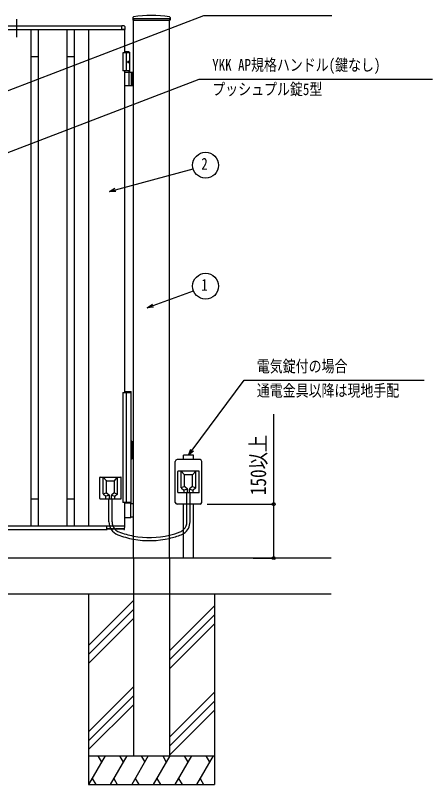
# Model space of a CAD drawing. Units: millimetres, scale not verified. Extents: x -4205 to 4205, y -2970 to 2970.
# Drawn here: x 92 to 1252, y -858 to 1282 of the extents above; entities that cross this region are included whole.
import ezdxf
from ezdxf.enums import TextEntityAlignment as Align

# ---------------------------------------------------------------- set-up
doc = ezdxf.new("R2010")
doc.units = ezdxf.units.MM
doc.header["$LTSCALE"] = 10
doc.layers.add('0-6_YKK_A1', color=4, linetype='Continuous')
doc.layers.add('0-7_YKK_D', color=6, linetype='Continuous')
doc.styles.add('ＭＳ ゴシック', font='')
doc.styles.get('ＭＳ ゴシック').set_extended_font_data('MS Gothic')

msp = doc.modelspace()

# ---------------------------------------------------------------- linework, layer by layer
at = {"layer": '0-6_YKK_A1'}
for p, q in [((95.02, 1271.33), (95.02, 1221.33)), ((418.27, 1276.02), (417.92, 1269.36)), ((418.42, 1268.83), (521.62, 1268.83)), ((420.02, -227.67), (420.02, 1268.83)), ((520.02, 1272.33), (520.02, 1268.83)), ((520.02, -227.67), (520.02, 1268.83)), ((521.77, 1276.02), (522.12, 1269.36)), ((-404.98, 1242.33), (395.02, 1242.33)), ((-397.98, 1252.33), (388.02, 1252.33)), ((135.02, 1242.33), (135.02, -137.67)), ((155.02, 1242.33), (155.02, -137.67)), ((235.02, 1242.33), (235.02, -137.67)), ((255.02, 1242.33), (255.02, -137.67)), ((295.02, 1242.33), (295.02, -137.67)), ((388.02, 1242.33), (388.02, 1252.33)), ((388.02, 1242.63), (388.02, 1252.3)), ((395.02, 1242.33), (388.32, 1242.33)), ((388.32, 1242.33), (388.32, 1242.33)), ((394.11, 1252.46), (388.55, 1252.8)), ((395.02, 1242.33), (395.02, 1177.33)), ((395.52, 1250.96), (395.52, 1242.83)), ((407.52, 1180.33), (395.02, 1180.33)), ((409.52, 1178.33), (395.02, 1178.33)), ((400.02, 1177.33), (400.02, 1127.33)), ((407.52, 1180.33), (409.52, 1178.33)), ((409.52, 1124.33), (409.52, 1178.33)), ((135.02, 1167.33), (155.02, 1167.33)), ((235.02, 1167.33), (255.02, 1167.33)), ((407.21, 1152.75), (407.8, 1152.75)), ((407.21, 1151.91), (407.8, 1151.91)), ((408.22, 1154.43), (408.82, 1154.43)), ((408.22, 1150.23), (408.82, 1150.23)), ((409.52, 1127.33), (390.02, 1127.33)), ((395.02, 1127.33), (395.02, 233.33)), ((395.02, 1124.33), (420.02, 1124.33)), ((407.83, 1087.83), (407.83, 1122.83)), ((413.52, 1124.33), (413.52, 1086.33)), ((416.02, 1124.33), (416.02, 1086.33)), ((420.02, 1086.33), (395.02, 1086.33)), ((390.02, 233.33), (390.02, -72.67)), ((390.02, 233.33), (414.02, 233.33)), ((395.02, 235.33), (412.77, 235.33)), ((400.02, 233.33), (400.02, -72.67)), ((413.77, 233.33), (413.77, 234.33)), ((414.02, 97.33), (414.02, 233.33)), ((415.02, 97.33), (413.05, 97.33)), ((413.05, 97.33), (413.05, 47.33)), ((415.02, 97.33), (415.02, 47.33)), ((415.02, 47.33), (413.05, 47.33)), ((414.02, -72.67), (414.02, 47.33)), ((605.02, 46.33), (541.02, 46.33)), ((586.52, 58.58), (559.52, 58.58)), ((559.52, 46.33), (559.52, 58.58)), ((586.52, 46.33), (586.52, 58.58)), ((536.02, -72.67), (536.02, 41.33)), ((610.02, -72.67), (610.02, 41.33)), ((543.02, -44.67), (543.02, 13.33)), ((602.02, 14.33), (544.02, 14.33)), ((562.02, 4.33), (553.02, 14.33)), ((553.02, -32.19), (553.02, 14.33)), ((562.02, -28.2), (562.02, 3.33)), ((583.02, 4.33), (563.02, 4.33)), ((584.02, 4.33), (593.02, 14.33)), ((584.02, -28.2), (584.02, 3.33)), ((593.02, -32.19), (593.02, 14.33)), ((603.02, -44.67), (603.02, 13.33)), ((326.02, -61.67), (326.02, -3.67)), ((327.02, -2.67), (385.02, -2.67)), ((345.02, -12.67), (336.02, -2.67)), ((336.02, -49.19), (336.02, -2.67)), ((345.02, -45.2), (345.02, -13.67)), ((346.02, -12.67), (366.02, -12.67)), ((367.02, -12.67), (376.02, -2.67)), ((367.02, -45.2), (367.02, -13.67)), ((376.02, -49.19), (376.02, -2.67)), ((386.02, -61.67), (386.02, -3.67)), ((561.59, -28.86), (553.02, -32.67)), ((553.4, -32.97), (560.14, -38.37)), ((570.12, -35.79), (560.52, -38.67)), ((560.52, -45.67), (560.52, -39.15)), ((562.38, -28.97), (570.16, -35.37)), ((570.52, -45.67), (570.52, -36.14)), ((575.52, -45.67), (575.52, -36.14)), ((583.66, -28.97), (575.88, -35.37)), ((575.93, -35.79), (585.52, -38.67)), ((584.49, -28.88), (593.02, -32.67)), ((585.52, -45.67), (585.52, -39.15)), ((592.64, -32.97), (585.9, -38.37)), ((135.02, -62.67), (155.02, -62.67)), ((235.02, -62.67), (255.02, -62.67)), ((327.02, -62.67), (385.02, -62.67)), ((344.55, -45.88), (336.02, -49.67)), ((336.4, -49.97), (343.14, -55.37)), ((353.11, -52.79), (343.52, -55.67)), ((343.52, -62.67), (343.52, -56.15)), ((345.38, -45.97), (353.16, -52.37)), ((351.72, -126.61), (351.72, -62.67)), ((353.52, -62.67), (353.52, -53.14)), ((358.52, -62.67), (358.52, -53.14)), ((366.66, -45.97), (358.88, -52.37)), ((358.92, -52.79), (368.52, -55.67)), ((360.32, -126.61), (360.32, -62.67)), ((367.45, -45.86), (376.02, -49.67)), ((368.52, -62.67), (368.52, -56.15)), ((375.64, -49.97), (368.9, -55.37)), ((602.02, -45.67), (544.02, -45.67)), ((568.72, -126.61), (568.72, -45.67)), ((577.32, -126.61), (577.32, -45.67)), ((414.02, -72.67), (390.02, -72.67)), ((395.02, -72.67), (395.02, -137.67)), ((412.37, -74.67), (395.02, -74.67)), ((413.02, -74.67), (395.02, -74.67)), ((411.58, -76.17), (411.58, -113.17)), ((412.66, -74.76), (412.65, -74.75)), ((413.89, -75.59), (412.66, -74.76)), ((413.02, -72.67), (413.02, -74.67)), ((414.17, -75.67), (420.02, -75.67)), ((605.02, -77.67), (541.02, -77.67)), ((559.52, -227.67), (559.52, -77.67)), ((586.52, -227.67), (586.52, -77.67)), ((395.02, -114.67), (412.37, -114.67)), ((412.65, -114.59), (412.66, -114.58)), ((412.66, -114.58), (413.89, -113.75)), ((420.02, -113.67), (414.17, -113.67)), ((-404.98, -137.67), (395.02, -137.67)), ((-354.98, -147.67), (345.02, -147.67)), ((345.02, -137.67), (345.02, -147.67)), ((345.02, -137.97), (345.02, -147.66)), ((345.32, -137.67), (394.99, -137.67)), ((345.52, -148.16), (346.35, -148.16)), ((346.88, -145.86), (346.85, -147.66)), ((393.15, -147.17), (346.85, -147.17)), ((347.19, -145.57), (360.81, -145.57)), ((350.92, -145.57), (350.9, -146.68)), ((361.14, -146.68), (361.13, -145.86)), ((362.88, -145.86), (362.86, -146.68)), ((363.19, -145.57), (369.85, -145.57)), ((370.18, -146.68), (370.16, -145.86)), ((371.91, -145.86), (371.9, -146.68)), ((372.23, -145.57), (392.81, -145.57)), ((393.16, -147.68), (393.13, -145.86)), ((393.66, -148.17), (394.41, -148.17)), ((394.91, -147.7), (395.49, -138.2)), ((970.02, -227.67), (-1203.45, -227.67)), ((420.02, -227.67), (420.02, -777.67)), ((520.02, -227.67), (520.02, -777.67)), ((970.02, -327.67), (-921.71, -327.67)), ((295.02, -327.67), (295.02, -857.67)), ((645.02, -327.67), (645.02, -857.67)), ((420.02, -345.46), (295.02, -470.46)), ((645.02, -360.46), (520.02, -485.46)), ((420.02, -370.46), (295.02, -495.46)), ((420.02, -395.46), (295.02, -520.46)), ((645.02, -385.46), (520.02, -510.46)), ((645.02, -410.46), (520.02, -535.46)), ((420.02, -585.46), (295.02, -710.46)), ((420.02, -610.46), (295.02, -735.46)), ((645.02, -600.46), (520.02, -725.46)), ((420.02, -635.46), (295.02, -760.46)), ((645.02, -625.46), (520.02, -750.46)), ((645.02, -650.46), (520.02, -775.46)), ((295.02, -777.67), (645.02, -777.67)), ((341.21, -777.67), (295.02, -857.67)), ((321.21, -777.67), (331.21, -794.99)), ((401.21, -777.67), (355.02, -857.67)), ((381.21, -777.67), (391.21, -794.99)), ((461.21, -777.67), (415.02, -857.67)), ((420.02, -777.67), (520.02, -777.67)), ((441.21, -777.67), (451.21, -794.99)), ((521.21, -777.67), (475.02, -857.67)), ((501.21, -777.67), (511.21, -794.99)), ((581.21, -777.67), (535.02, -857.67)), ((561.21, -777.67), (571.21, -794.99)), ((641.21, -777.67), (595.02, -857.67)), ((621.21, -777.67), (631.21, -794.99)), ((305.02, -840.35), (315.02, -857.67)), ((365.02, -840.35), (375.02, -857.67)), ((425.02, -840.35), (435.02, -857.67)), ((485.02, -840.35), (495.02, -857.67)), ((545.02, -840.35), (555.02, -857.67)), ((605.02, -840.35), (615.02, -857.67)), ((295.02, -857.67), (645.02, -857.67))]:
    msp.add_line(p, q, dxfattribs=at)
for points in [[(520.02, 1272.33), (420.02, 1272.33), (420.02, 1268.83)], [(409.52, 1177.33), (390.02, 1177.33), (390.02, 1127.33)], [(407.8, 1152.75), (407.91, 1152.77), (408.02, 1152.81), (408.12, 1152.89), (408.21, 1153), (408.28, 1153.12), (408.32, 1153.27), (408.34, 1153.43), (408.34, 1153.59)], [(408.34, 1151.07), (408.34, 1151.23), (408.32, 1151.39), (408.28, 1151.54), (408.21, 1151.66), (408.12, 1151.77), (408.02, 1151.85), (407.91, 1151.89), (407.8, 1151.91)], [(408.93, 1153.59), (408.96, 1153.43), (409, 1153.27), (409.07, 1153.12), (409.15, 1153), (409.25, 1152.89), (409.31, 1152.84)], [(409.31, 1151.82), (409.25, 1151.77), (409.15, 1151.66), (409.07, 1151.54), (409, 1151.39), (408.96, 1151.23), (408.93, 1151.07)], [(346.88, -145.86), (346.88, -145.82), (346.89, -145.77), (346.92, -145.73), (346.95, -145.68), (347, -145.63), (347.07, -145.59), (347.19, -145.57)], [(360.81, -145.57), (360.95, -145.6), (361.02, -145.65), (361.07, -145.7), (361.1, -145.76), (361.12, -145.81), (361.13, -145.86)], [(362.88, -145.86), (362.88, -145.82), (362.89, -145.77), (362.92, -145.73), (362.95, -145.68), (363, -145.63), (363.07, -145.59), (363.19, -145.57)], [(369.85, -145.57), (369.98, -145.6), (370.06, -145.65), (370.11, -145.7), (370.14, -145.76), (370.15, -145.81), (370.16, -145.86)], [(371.91, -145.86), (371.92, -145.82), (371.93, -145.77), (371.95, -145.73), (371.98, -145.68), (372.03, -145.63), (372.11, -145.59), (372.23, -145.57)], [(392.81, -145.57), (392.95, -145.6), (393.02, -145.65), (393.07, -145.7), (393.1, -145.76), (393.12, -145.81), (393.13, -145.86)]]:
    msp.add_lwpolyline(points, dxfattribs=at)
for centre, radius, start, end in [((418.42, 1269.33), 0.5, 177, 270), ((420.27, 1275.91), 2, 99.00123, 177), ((470.02, 961.83), 320, 80.99877, 99.00123), ((519.77, 1275.91), 2, 3, 80.99877), ((521.62, 1269.33), 0.5, 270, 3), ((388.52, 1252.3), 0.5, 86.5, 180), ((388.32, 1242.63), 0.3, 180, 270), ((394.02, 1250.96), 1.5, 0, 86.5), ((395.02, 1242.83), 0.5, 270, 0), ((406.33, 1122.83), 1.5, 0, 90), ((406.33, 1087.83), 1.5, 270, 0), ((412.77, 234.33), 1, 0, 90), ((541.02, 41.33), 5, 90, 180), ((605.02, 41.33), 5, 0, 90), ((544.02, 13.33), 1, 90, 180), ((563.02, 3.33), 1, 90, 180), ((583.02, 3.33), 1, 0, 90), ((602.02, 13.33), 1, 0, 90), ((327.02, -3.67), 1, 90, 180), ((346.02, -13.67), 1, 90, 180), ((366.02, -13.67), 1, 0, 90), ((385.02, -3.67), 1, 0, 90), ((554.02, -32.19), 1, 180, 231.34019), ((559.52, -39.15), 1, 0, 51.34019), ((563.02, -28.2), 1, 180, 230.52754), ((569.52, -36.14), 1, 0, 50.52754), ((576.52, -36.14), 1, 129.47246, 180), ((583.02, -28.2), 1, 309.47246, 0), ((586.52, -39.15), 1, 128.65981, 180), ((592.02, -32.19), 1, 308.65981, 0), ((327.02, -61.67), 1, 180, 270), ((337.02, -49.19), 1, 180, 231.34019), ((342.52, -56.15), 1, 0, 51.34019), ((346.02, -45.2), 1, 180, 230.52754), ((352.52, -53.14), 1, 0, 50.52754), ((359.52, -53.14), 1, 129.47246, 180), ((366.02, -45.2), 1, 309.47246, 0), ((369.52, -56.15), 1, 128.65981, 180), ((375.02, -49.19), 1, 308.65981, 0), ((385.02, -61.67), 1, 270, 0), ((544.02, -44.67), 1, 180, 270), ((602.02, -44.67), 1, 270, 0), ((412.37, -75.17), 0.5, 56.30993, 90), ((414.17, -75.17), 0.5, 236.30993, 270.00001), ((541.02, -72.67), 5, 180, 270), ((605.02, -72.67), 5, 270, 0), ((390.32, -126.61), 38.6, 180, 213.06722), ((390.32, -126.61), 30, 180, 224.59045), ((412.37, -114.17), 0.5, 270, 303.69007), ((414.17, -114.17), 0.5, 89.99999, 123.69007), ((538.72, -126.61), 30, 313.89455, 0), ((538.72, -126.61), 38.6, 302.60607, 0), ((548.02, -123.46), 29.3, 359.71101, 0.28899), ((345.32, -137.97), 0.3, 90, 180), ((345.52, -147.66), 0.5, 180, 270), ((346.35, -147.66), 0.5, 269.99848, 358.9986), ((350.4, -146.67), 0.5, 270, 359), ((390.32, -126.61), 38.6, 213.06722, 248.65022), ((361.64, -146.67), 0.5, 181, 270), ((362.36, -146.67), 0.5, 270, 359), ((390.32, -126.61), 30, 224.59045, 248.65022), ((370.68, -146.67), 0.5, 181, 270), ((371.4, -146.67), 0.5, 270, 359), ((393.66, -147.67), 0.5, 181, 270.81029), ((394.41, -147.67), 0.5, 270.78919, 356.5), ((394.99, -138.17), 0.5, 356.5, 90), ((538.72, -126.61), 30, 291.34978, 313.89455), ((464.52, 63.22), 242.41, 248.65022, 259.42214), ((464.52, 63.22), 233.81, 248.65022, 259.02833), ((464.52, 63.22), 233.81, 259.02833, 283.73139), ((464.52, 63.22), 233.81, 283.73139, 291.34978), ((464.52, 63.22), 242.41, 283.23522, 291.34978), ((538.72, -126.61), 38.6, 291.34978, 302.60607), ((464.52, 63.22), 242.41, 259.42214, 283.23522)]:
    msp.add_arc(centre, radius, start, end, dxfattribs=at)
msp.add_ellipse((406.86, 1152.33), major_axis=(0, -3.5), ratio=0.707107, dxfattribs=at)
for centre, start_param, end_param in [((400.85, 1152.33), 4.6657054, 4.7590726), ((402.04, 1152.33), 4.8528504, 4.9478932), ((402.04, 1152.33), 4.4768847, 4.5719276), ((402.63, 1152.33), 4.8528504, 4.9478932), ((402.63, 1152.33), 4.4768847, 4.5719276)]:
    msp.add_ellipse(centre, major_axis=(0, 9), ratio=0.707107, start_param=start_param, end_param=end_param, dxfattribs=at)
at = {"layer": '0-7_YKK_D'}
for p, q in [((625.02, -77.66), (811.02, -77.66)), ((752.77, -227.66), (811.02, -227.66))]:
    msp.add_line(p, q, dxfattribs=at)
for points in [[(-348.7, 911.69), (-332.83, 917.78), (615.67, 1281.83), (971.41, 1281.83)], [(-297.98, 759.4), (-282.11, 765.49), (603.02, 1104.77), (1251.75, 1104.77)], [(353.34, 792.33), (369.76, 796.73), (586.01, 854.68)], [(370.94, 792.33), (353.34, 792.33), (368.58, 801.13)], [(458.33, 468.73), (474.3, 474.55), (586.91, 515.59)], [(475.86, 470.27), (458.33, 468.73), (472.74, 478.83)], [(573.02, 58.58), (583.13, 72.25), (727.53, 267.52), (1228.63, 267.52)], [(810.02, -227.66), (810.02, -77.66), (810.02, 172.94)], [(586.79, 69.54), (573.02, 58.58), (579.47, 74.96)]]:
    msp.add_lwpolyline(points, dxfattribs=at)
for centre, radius in [((620.49, 865.04), 36), ((620.49, 528.57), 36), ((810.02, -77.66), 4.25), ((810.02, -227.66), 4.25)]:
    msp.add_circle(centre, radius, dxfattribs=at)

# ---------------------------------------------------------------- texts
at = {"layer": '0-7_YKK_D', "style": 'ＭＳ ゴシック', "width": 0.8}
for s, p in [('YKK AP規格ハンドル(鍵なし)', (639.02, 1117.72)), ('プッシュプル錠5型', (639.02, 1050.22)), ('2', (608.49, 842.54)), ('1', (608.49, 506.07)), ('電気錠付の場合', (763.03, 279.55)), ('通電金具以降は現地手配', (763.03, 212.05))]:
    msp.add_text(s, height=32.99, dxfattribs=at).set_placement(p, align=Align.BOTTOM_LEFT)
msp.add_text('150以上', height=43.99, rotation=90, dxfattribs=at).set_placement((802.02, -52.66), align=Align.BOTTOM_LEFT)

doc.saveas('drawing.dxf')
